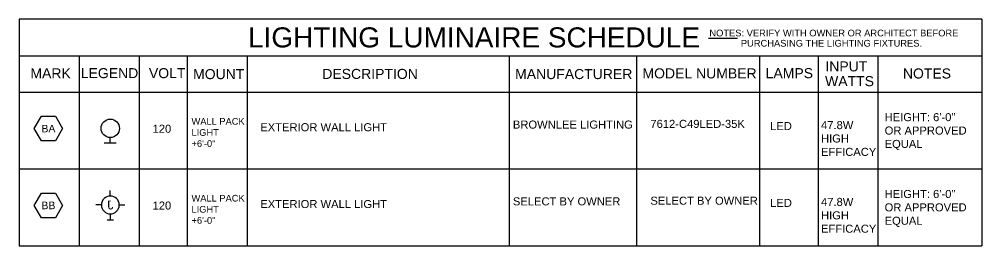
# Model space of a CAD drawing. Header units: inches. Extents: x -4243 to 9462, y -1700 to 6519.
# Drawn here: x -1985 to -1408, y 716 to 851 of the extents above; entities that cross this region are included whole.
import ezdxf
from ezdxf.enums import TextEntityAlignment as Align

# ---------------------------------------------------------------- set-up
doc = ezdxf.new("R2010")
doc.units = ezdxf.units.IN
doc.header["$MEASUREMENT"] = 0
for name, color, linetype in [('E-CND1', 4, 'Continuous'), ('E-SYM3', 6, 'Continuous'), ('E-TEXT', 2, 'Continuous'), ('E-TXT1', 2, 'Continuous'), ('E_LTG', 6, 'Continuous')]:
    doc.layers.add(name, color=color, linetype=linetype)
doc.layers.get('0').off()
doc.layers.get('0').freeze()
doc.styles.add('ARC-TEXT', font='arial.ttf', dxfattribs={"width": 0.86, "height": 4.5})
doc.styles.add('GEC', font='arial.ttf')

# ---------------------------------------------------------------- blocks, each defined once
blk = doc.blocks.new('A$C33E01DBA')
at = {"layer": 'E-SYM3'}
for points in [[(0, 1.93), (0, 9.07)], [(0, 5.46), (3.31, 5.46)]]:
    blk.add_lwpolyline(points, dxfattribs=at)
blk.add_circle((8.81, 5.5), 5.5, dxfattribs=at)
blk = doc.blocks.new('0E-ANO-litefix-GE')
at = {"transparency": 16777216}
blk.add_lwpolyline([(0.354, 0), (0.266, -0.153), (0.177, -0.153), (0.089, -0.153), (0, 0), (0.089, 0.153), (0.177, 0.153), (0.266, 0.153)], close=True, dxfattribs=at)
at = {"transparency": 16777216, "style": 'GEC'}
blk.add_attdef('QTY', (0.311, 0.153), '', height=0.0938, dxfattribs=at)
blk.add_attdef('TYPE', text='', height=0.0938, dxfattribs=at).set_placement((0.177, 0), align=Align.MIDDLE_CENTER)
blk.add_attdef('MTG_HT', text='', height=0.0938, dxfattribs=at).set_placement((0.173, -0.198), align=Align.TOP_CENTER)
blk = doc.blocks.new('*U32')
for p, q in [((0.0224, 0), (-0.0224, 0)), ((0, 0.0421), (0, 0))]:
    blk.add_line(p, q)
for points in [[(0, 0.1671), (0, 0.2056)], [(-0.0625, 0.1046), (-0.1009, 0.1046)], [(0.0625, 0.1046), (0.1009, 0.1046)]]:
    blk.add_lwpolyline(points)
blk.add_circle((0, 0.1046), 0.0625)
at = {"style": 'ARC-TEXT', "width": 1.00018}
blk.add_text('J', height=0.0625, dxfattribs=at).set_placement((0, 0.1046), align=Align.MIDDLE_CENTER)

msp = doc.modelspace()

# ---------------------------------------------------------------- linework, layer by layer
at = {"layer": 'E-TEXT'}
msp.add_line((-1984.83, 761.77), (-1407.73, 761.77), dxfattribs=at)
at = {"layer": 'E-TXT1'}
for p, q in [((-1984.83, 851.23), (-1984.84, 715.82)), ((-1407.73, 851.23), (-1984.83, 851.23)), ((-1407.73, 851.23), (-1407.73, 715.82)), ((-1984.83, 829.47), (-1407.73, 829.47)), ((-1948.89, 829.47), (-1948.89, 715.82)), ((-1912.95, 829.47), (-1912.95, 715.82)), ((-1884.22, 829.47), (-1884.22, 715.82)), ((-1848.28, 829.47), (-1848.28, 715.82)), ((-1691.16, 829.47), (-1691.16, 715.82)), ((-1614.75, 829.47), (-1614.75, 715.82)), ((-1540.95, 829.47), (-1540.95, 715.82)), ((-1505.89, 829.47), (-1505.89, 715.82)), ((-1469.95, 829.47), (-1469.95, 715.82)), ((-1984.83, 807.71), (-1407.73, 807.71)), ((-1984.84, 715.82), (-1407.73, 715.82)), ((-1984.83, 715.82), (-1407.73, 715.82))]:
    msp.add_line(p, q, dxfattribs=at)
msp.add_lwpolyline([(-1554.19, 839.79), (-1571.48, 839.79)], dxfattribs=at)

# ---------------------------------------------------------------- block references
at = {"layer": 'E-CND1', "rotation": 89.99999999999999}
msp.add_blockref('A$C33E01DBA', (-1924.78, 777.21), dxfattribs=at)
at = {"layer": 'E-TXT1'}
ref = msp.add_blockref('0E-ANO-litefix-GE', (-1975.85, 785.86), dxfattribs=dict(at, xscale=48, yscale=48, zscale=48))
ref.add_attrib('TYPE', 'BA', dxfattribs={"layer": '0', "height": 4.5, "style": 'GEC'}).set_placement((-1967.35, 785.86), align=Align.MIDDLE_CENTER)
ref = msp.add_blockref('0E-ANO-litefix-GE', (-1975.85, 739.92), dxfattribs=dict(at, xscale=48, yscale=48, zscale=48))
ref.add_attrib('TYPE', 'BB', dxfattribs={"layer": '0', "height": 4.5, "style": 'GEC'}).set_placement((-1967.35, 739.92), align=Align.MIDDLE_CENTER)
at = {"layer": 'E_LTG', "xscale": -85.33333333098666, "yscale": 85.33333333098666, "zscale": 85.33333333098666}
msp.add_blockref('*U32', (-1930.24, 731.26), dxfattribs=at)

# ---------------------------------------------------------------- texts
at = {"layer": 'E-TXT1', "style": 'GEC'}
for s, height, p in [('LIGHTING LUMINAIRE SCHEDULE', 12, (-1847.66, 834.41)), ('NOTES: VERIFY WITH OWNER OR ARCHITECT BEFORE', 4, (-1571.03, 841.01)), ('PURCHASING THE LIGHTING FIXTURES.', 4, (-1552.16, 834.91)), ('INPUT', 6, (-1501.48, 820.07)), ('MARK', 6, (-1978.15, 815.92)), ('LEGEND', 6, (-1947.95, 816.03)), ('VOLT', 6, (-1907.09, 816.03)), ('MOUNT', 6, (-1880.6, 815.45)), ('DESCRIPTION', 6, (-1803.13, 815.57)), ('MANUFACTURER', 6, (-1687.53, 815.47)), ('MODEL NUMBER', 6, (-1611.16, 815.89)), ('LAMPS', 6, (-1537.29, 816.02)), ('NOTES', 6, (-1455, 815.82)), ('WATTS', 6, (-1501.67, 811.24)), ('EXTERIOR WALL LIGHT', 4.8, (-1840.32, 784.28)), ('EXTERIOR WALL LIGHT', 4.8, (-1840.32, 738.34))]:
    msp.add_text(s, height=height, dxfattribs=at).set_placement(p)
at = {"layer": 'E-TXT1', "attachment_point": 1, "style": 'GEC'}
for s, insert, char_height, width in [('WALL PACK\\PLIGHT\\P+6\'-0"', (-1881.55, 792.18), 3.985, 226.3409), ('BROWNLEE LIGHTING', (-1688.85, 790.67), 4.8, 272.6163), ('7612-C49LED-35K', (-1606.42, 791.09), 4.8, 272.6163), ('HEIGHT: 6\'-0"\\POR APPROVED\\PEQUAL', (-1465.96, 795.1), 4.8, 272.6163), ('120', (-1904.89, 788.19), 4.8, 272.6163), ('LED', (-1534.61, 789.76), 4.8, 272.6163), ('47.8W\\PHIGH\\PEFFICACY', (-1504.1, 790.34), 4.8, 272.6163), ('WALL PACK\\PLIGHT\\P+6\'-0"', (-1881.55, 746.24), 3.985, 226.3409), ('SELECT BY OWNER', (-1688.85, 744.73), 4.8, 272.6163), ('SELECT BY OWNER', (-1606.42, 745.14), 4.8, 272.6163), ('HEIGHT: 6\'-0"\\POR APPROVED\\PEQUAL', (-1465.96, 749.16), 4.8, 272.6163), ('120', (-1904.89, 742.25), 4.8, 272.6163), ('LED', (-1534.61, 743.81), 4.8, 272.6163), ('47.8W\\PHIGH\\PEFFICACY', (-1504.1, 744.4), 4.8, 272.6163)]:
    msp.add_mtext(s, dxfattribs=dict(at, insert=insert, char_height=char_height, width=width))

doc.saveas('drawing.dxf')
